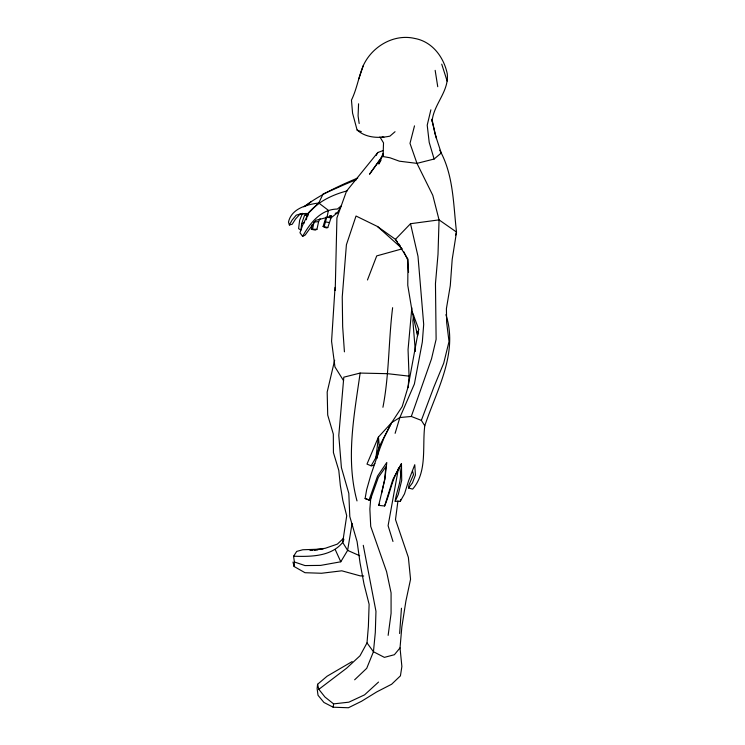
<?xml version="1.0" encoding="UTF-8"?>
<svg xmlns="http://www.w3.org/2000/svg" width="745" height="745" viewBox="0 0 745 745"><rect width="100%" height="100%" fill="white"/><g stroke="black" fill="none" stroke-linecap="round" stroke-linejoin="round"><path stroke-width="1.12" d="M436.477 138.579L432.119 121.212C433.581 104.207 449.114 91.598 447.27 73.783C443.769 57.02 432.193 41.506 414.565 38.414C393.695 33.572 371.839 46.656 363.243 65.69C358.606 76.949 356.799 89.158 351.463 100.109L352.571 113.184L357.106 130.04C366.056 138.03 378.73 138.384 389.886 136.167L395.046 131.716M395.195 501.329C396.489 490.07 402.998 479.156 399.618 467.273L401.462 463.651L401.704 480.311L398.268 494.466L395.195 501.329L400.316 501.255L404.498 493.888L408.614 480.721L414.76 464.712L415.421 475.04L412.469 482.9L408.577 488.003L412.637 489.12C427.546 471.902 422.108 446.655 424.78 425.74C436.672 390.166 458.529 353.065 445.901 314.679M358.569 103.797L358.084 115.922L359.174 123.493M335.036 287.402L331.572 341.275L334.952 366.931L343.594 380.714M363.69 575.987L360.263 575.894L341.806 570.81L321.533 573.259L305.003 572.709L294.117 566.517L294.396 561.991L293.586 556.208L296.724 551.402L302.74 549.763L323.079 549.065M399.637 633.501L401.453 608.227M370.88 496.729L369.865 508.984L370.721 526.398L386.599 571.713L391.078 592.871L391.078 613.377L388.145 635.355M378.516 682.075L364.556 694.861L348.874 702.172L333.592 703.885L324.95 697.013L318.841 689.33L346.602 668.209L359.993 655.805L367.006 642.916L368.384 626.387L369.12 604.316L364.026 584.154L360.058 562.969L357.097 541.615L349.805 516.574L348.809 493.367L341.406 467.609L338.789 435.453L343.808 377.184L360.133 373.068L387.633 373.692L409.052 376.141L408.074 387.624M352.18 661.551L327.074 676.236L317.575 684.292L317.119 688.631L318.031 695.29L323.935 702.461L333.155 707.21L348.418 707.75L361.521 701.278L376.774 691.882L391.637 684.245L400.428 675.845L401.881 666.505L400.028 647.899L401.834 627.029L405.904 601.057L410.551 579.265L408.372 557.4L395.502 519.572L397.932 500.966M411.845 307.815L408.055 349.656L409.052 376.141M306.67 213.852L304.463 215.556L301.651 223.658L301.008 230.047L298.596 228.696L299.63 220.306L302.526 213.312M392.624 307.694C388.462 340.819 389.318 374.39 382.93 407.273M377.007 458.361L379.261 446.562L378.451 437.017L366.987 464.107L371.159 465.811L375.964 457.421L378.451 437.017L391.665 422.611L402.198 406.565L408.037 387.055L418.699 329.188L412.125 311.512L407.766 285.316L407.999 259.213L395.437 239.359L377.445 226.48L356.026 216.022L346.406 244.77L342.244 296.966L342.663 326.636L344.423 351.836M408.577 488.003L408.958 484.967L413.503 474.742L412.46 470.775M333.155 707.21L333.592 703.885M413.643 315.265L412.86 320.918L415.384 351.426M360.133 373.068C354.164 415.291 345.587 458.836 357.004 500.919M320.043 218.704L318.609 221.6L316.951 229.302L315.284 230.084L311.382 229.33L312.071 224.757M352.078 523.446L347.626 550.378L340.791 561.786L320.629 565.399L305.012 565.576L294.396 561.991M306.391 219.747L307.378 214.094C317.528 201.83 332.372 194.659 347.561 190.776M381.542 493.386L384.69 479.38L385.873 466.752L378.376 477.303L370.069 500.491L365.106 498.526L366.661 489.707L370.74 475.394L380.006 448.173L384.094 437.632L391.665 422.611L399.86 417.535L411.305 416.464L421.353 420.376L424.78 425.74M412.125 311.512L417.572 335.567L418.699 329.188M399.618 467.273C391.935 479.091 390.091 493.302 384.616 505.976L378.683 505.389L384.886 479.184L386.785 462.505L377.538 476.111L369.11 499.914L370.069 500.491M398.51 467.962L388.089 525.709L392.978 541.466M356.585 179.638C345.214 183.95 334.309 189.267 323.079 193.979L318.748 203.003L308.635 212.986L302.656 225.195L299.965 232.757L302.61 236.379L305.171 235.066L315.778 220.315L326.981 217.456L328.424 210.351L318.748 203.003C306.828 204.558 291.509 208.479 288.483 222.075L289.377 224.981L292.208 224.245L295.542 219.002L299.974 214.132L306.344 213.405M311.382 229.33L312.528 229.283L313.999 222.075L318.609 221.6M430.871 109.804L427.211 125.179L429.213 142.416L434.121 159.03L416.976 163.369L399.394 161.19L389.924 157.763L383.07 156.562L383.517 142.872L379.922 136.959M414.499 125.858L410.001 143.366L416.976 163.369L432.789 195.311L439.056 219.877L438.004 254.371L435.462 283.584L436.114 339.329L431.513 358.848L411.305 416.464M400.316 501.255L400.801 499.383M325.993 217.14L323.097 226.499L324.14 226.657L326.738 217.251L331.05 217.847L337.42 212.8L341.275 205.853L337.355 209.038C320.788 209.261 310.013 223.127 302.61 236.379M334.654 360.254L327.185 392.01L327.707 415.049L333.322 434.102L333.425 452.597L338.798 470.421L340.325 485.414L342.812 500.333L346.714 515.773L342.672 542.425C331.087 556.739 310.507 556.766 293.586 556.208M307.806 216.069L308.635 212.986L307.378 214.094L301.911 213.517L296.193 215.175L292.059 220.157L289.377 224.981M395.12 433.329L399.86 417.535L414.388 384.01L422.331 341.974L423.691 324.392L418.001 256.317L410.514 223.714L439.056 219.877L456.517 232.077L452.196 259.381L450.287 285.596L446.413 308.616L446.655 322.576L449.021 341.545L443.731 363.141L433.86 387.102L421.353 420.376M375.964 457.421L379.261 446.562L391.665 422.611M455.53 235.271L456.517 232.077C453.286 204.549 453.677 175.028 439.727 150.192M323.097 226.499L326.226 227.933L327.772 227.579L331.05 217.847M358.839 78.784L363.243 65.69M384.616 505.976L392.857 479.519L401.462 463.651M367.471 279.971L376.719 255.898L402.393 248.793M383.126 153.33L378.814 164.012L381.095 160.045M343.92 539.594L342.672 542.425L347.626 550.378L359.63 555.705M376.169 155.454L377.817 152.492L383.06 150.611M378.683 505.389L379.633 503.778M383.405 154.699L369.52 174.228L381.822 157.269M374.865 463.632L373.459 465.439L371.159 465.811M377.817 152.492L346.527 191.139L336.926 217.838L335.222 290.513M400.028 647.899L394.394 654.715L384.392 657.369L373.45 651.726L367.006 642.916M410.514 223.714L395.437 239.359L397.336 241.929M354.639 679.803L366.717 668.321L373.45 651.726L375.312 632.412L375.964 611.31L363.271 545.312M343.603 538.235L337.364 544.111L325.286 548.273L310.004 550.471L312.229 550.322M434.121 159.03L441.236 153.032L435.033 134.016L432.044 119.396M357.74 178.008C338.826 185.905 320.266 194.613 303.802 206.849M305.171 206.365L311.522 201.42M326.981 217.456L331.655 215.938L329.579 215.687M301.651 223.658L304.444 222.848M335.222 213.303L337.42 212.8M304.463 215.556L307.406 215.016M314.455 550.173L317.798 549.95M312.528 229.283L316.951 229.302M325.369 221.917L329.439 222.578M324.14 226.657L327.772 227.579M382.064 136.745L383.889 137.266M365.106 498.526L369.11 499.914M357.106 130.04L361.344 131.679M305.273 213.657L307.182 214.867M377.445 226.48L401.527 248.02M398.603 243.643L400.493 246.222M403.79 251.708L407.515 259.483L408.567 272.204M335.278 549.689L340.791 561.786M441.729 64.163L447.14 81.065M292.981 562.056L294.117 566.517M317.575 684.292L318.841 689.33M435.164 70.356L437.743 86.709M431.914 119.247L432.119 121.212M417.219 332.149L417.572 335.567"/></g></svg>
